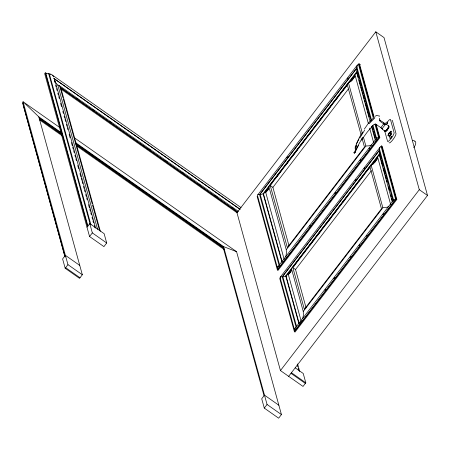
<?xml version="1.0" encoding="UTF-8"?>
<svg xmlns="http://www.w3.org/2000/svg" width="450" height="450" viewBox="0 0 450 450"><rect width="100%" height="100%" fill="white"/><g stroke="black" fill="none" stroke-linecap="round" stroke-linejoin="round"><path stroke-width="0.67" d="M368.359 123.469L355.224 75.791L352.35 80.123L348.441 82.811L268.841 186.519L268.178 189.776L265.719 192.398L284.214 259.554M390.718 204.654L377.854 157.956L374.985 162.287L371.076 164.981L291.471 268.689L290.812 271.946L288.349 274.567L301.213 321.266M22.961 103.343L23.107 104.119M385.712 130.714L386.134 131.214L387.405 129.994L389.093 127.226L389.132 126.574L388.721 126.602M354.42 152.156L353.829 152.584L354.594 153.034L356.586 144.99L355.067 148.404M414.568 141.727L414.737 140.659M382.269 129.184L384.986 131.22L385.56 131.231L388.648 127.187L388.839 125.966L388.294 125.342L388.232 125.64M387.675 122.462L386.826 123.919M388.108 127.727L387.197 129.729L385.689 131.062L387.197 129.729L387.405 129.994M378.686 137.694L376.909 137.829L277.712 267.064L277.796 269.139L378.686 137.694L374.957 124.155L373.567 124.763L367.228 132.131L361.361 140.186M395.685 199.412L393.907 199.547L294.711 328.776L294.795 330.851L395.685 199.412L381.178 146.739L380.301 146.891L280.058 277.493L294.795 330.851M373.281 118.063L358.543 64.569L357.666 64.727L356.754 66.583L371.565 120.218M379.614 147.662L379.384 148.748L393.587 200.16M285.767 256.899L286.403 253.316L286.256 249.744L268.841 186.519M302.766 318.617L303.401 315.034L303.255 311.456L291.471 268.689M379.018 116.758L379.305 115.779M355.084 147.24L359.421 137.317L362.216 132.638M353.953 152.893L354.594 153.034L356.979 147.561L362.61 137.351M354.594 153.034L358.599 145.243M356.501 143.567L358.83 139.303M390.392 133.155L390.994 131.085L388.772 133.369L387.849 135.394L388.277 135.557L389.048 134.921L389.452 136.277L390.746 134.646L390.392 133.155L391.449 133.892M386.612 130.005L388.648 127.187M388.232 135.197A2.79 0.63 -54.9 0 0 388.153 135.534L388.513 135.821A2.79 0.63 -54.9 0 0 388.997 135.489C389.407 138.099 391.939 134.826 390.769 133.284L391.011 132.862A2.79 0.63 -54.9 0 0 391.376 132.092L391.191 131.282A2.79 0.63 -54.9 0 0 390.735 131.574M356.985 65.492L257.423 195.322L277.796 269.139M376.543 138.431L376.909 137.829M393.542 200.143L393.907 199.547M359.741 138.133L364.629 130.151M413.769 147.656C415.063 145.8 416.492 143.55 415.384 141.244M364.343 129.099L368.786 122.698L373.247 118.221M389.222 133.335L389.458 133.003M86.985 227.188L89.764 223.571L104.13 233.662L106.701 242.994L103.922 246.611L89.556 236.52L44.685 73.62L45.27 72.855L46.423 73.665M59.912 127.62L23.085 101.756L38.841 116.871L82.328 274.748L79.549 278.364L65.183 268.273L67.956 264.656L23.085 101.756L22.5 102.521L64.8 256.095M89.556 236.52L92.334 232.903L89.764 223.571M288.658 376.341L427.5 195.458L384.013 37.581L375.801 31.815L236.959 212.698L280.446 370.575L303.024 386.432L305.803 382.815L303.233 373.483L295.189 367.836M286.65 157.944L287.505 156.831M347.4 78.801L348.255 77.687M356.383 67.095L357.238 65.981M358.093 64.867L358.948 63.754L360.382 64.761M279.09 265.461L259.566 194.591L357.064 67.573M260.134 194.169L356.631 68.456L357.03 70.222L356.512 72.051L263.104 193.748L261.782 194.316L260.134 194.169L279.709 265.252M282.139 261.647L263.514 194.034L269.061 186.812M271.192 184.033L272.048 182.919M276.311 177.362L279.298 173.475M280.148 172.361L281.002 171.248M286.121 164.582L288.253 161.803M293.372 155.138L294.227 154.024M295.076 152.91L297.208 150.131M301.05 145.131L303.182 142.352M310.005 133.464L312.137 130.686M317.256 124.014L318.111 122.906M320.243 120.127L321.098 119.014M326.216 112.348L328.348 109.569M329.203 108.456L330.053 107.347M335.171 100.676L337.303 97.897M342.422 91.232L343.277 90.118M344.132 89.01L346.264 86.231M349.245 82.339L356.923 72.337L356.512 72.051L370.108 121.41M362.048 138.296L364.466 147.071L287.331 247.562L270.231 185.484L347.366 84.994L361.119 134.927M265.719 192.398L268.701 188.511M350.533 81.9L355.224 75.791M289.069 246.06L272.903 187.363L348.328 89.089M286.256 249.744L365.856 146.036L368.921 145.811L371.672 144.984M309.6 226.316L310.455 225.203M334.789 193.494L335.644 192.381M359.983 160.672L360.838 159.564M368.949 148.995L369.804 147.881M376.11 124.245L379.822 137.739L278.004 270.388L277.391 269.955L379.209 137.306L375.491 123.812M280.62 277.453L279.765 278.567L294.39 331.673L295.003 332.106L396.821 199.457L382.196 146.351L381.583 145.918L380.728 147.032M355.056 180.472L355.911 179.359M364.039 168.773L364.894 167.659M296.089 327.184L282.201 276.761L379.699 149.737M282.763 276.339L379.26 150.626L379.659 152.387L379.147 154.215L285.739 275.912L284.411 276.48L282.763 276.339L296.707 326.97M299.137 323.37L286.149 276.199L291.69 268.976M293.822 266.197L295.959 263.419M304.059 252.861L304.914 251.752M310.033 245.081L312.165 242.303M313.02 241.194L313.869 240.081M317.711 235.08L321.126 230.636M326.239 223.965L327.094 222.857M327.949 221.743L330.081 218.964M334.344 213.407L336.049 211.185M342.877 202.292L345.009 199.513M353.115 188.955L353.964 187.847M359.083 181.176L361.215 178.397M362.07 177.289L362.925 176.175M368.044 169.509L370.176 166.731M371.025 165.617L379.558 154.502L379.147 154.215L392.327 202.061M292.866 267.654L370.001 167.164L381.465 208.783L304.329 309.274L292.866 267.654L295.532 269.528L306.073 307.794M288.349 274.567L291.757 270.124M372.741 164.621L377.854 157.956M295.532 269.528L371.391 170.702M303.255 311.456L382.854 207.748L385.92 207.523L388.671 206.696M299.7 323.072L300.555 321.964M324.889 290.256L325.744 289.142M333.855 278.572L334.71 277.459M350.083 257.434L350.938 256.32M359.049 245.751L359.904 244.643M366.306 236.295L367.161 235.187M382.961 214.605L383.811 213.491M294.39 331.673L396.208 199.024L381.583 145.918M280.446 370.575L419.287 189.692L375.801 31.815M74.295 137.722L236.559 251.668L281.43 414.568L278.651 418.185L264.285 408.094L267.058 404.477L223.571 246.6L75.555 142.656M387.101 122.332L389.239 119.88L390.426 119.419L394.178 133.014C393.131 136.378 390.741 139.23 388.147 141.564L387.596 141.441L384.632 130.669M87.958 226.153L45.9 73.457L46.373 73.181L48.161 73.867L48.628 73.457L50.349 74.666M386.438 130.067L387.366 128.914M374.951 124.149L376.864 124.526L375.795 124.296L380.897 127.637L383.687 123.913L383.738 122.974L383.338 122.631L385.132 123.502M385.858 122.794L386.539 122.096M277.712 267.064L278.398 266.293M294.711 328.776L295.397 328.011M369.079 123.767L374.889 117.849M386.336 124.448L387.636 122.867L387.641 122.124M391.168 136.868L391.601 136.71L390.257 138.42M375.233 116.229L376.701 115.346L378.461 115.312M388.733 136.058L389.588 135.411L389.284 135.219M391.371 136.524L391.719 136.328L391.759 136.642A1.491 0.337 -54.9 0 1 390.859 138.144L390.06 138.499M384.615 123.514L385.161 123.834L385.104 124.751L382.112 128.672L380.897 127.637M257.788 194.726L259.566 194.591M280.423 276.891L282.201 276.761M412.785 140.535L413.916 140.316M90.18 224.297L48.628 73.457L49.444 74.239L50.687 74.031L52.459 75.15L241.009 207.562M54.608 80.494L55.232 82.103L57.898 85.258L58.551 85.146L59.484 85.736L238.433 211.404M388.654 128.199L388.209 128.233L388.704 126.343M391.933 120.308L392.394 120.493L396.045 133.729L395.618 135.405L394.11 137.998A13.191 2.993 -54.9 0 1 391.702 141.137L389.942 142.808L389.059 142.83M385.757 131.226L386.134 131.214M385.56 131.231L384.986 131.22L384.649 130.596M385.656 124.791L384.733 124.633L380.036 121.303L379.367 118.26M236.559 251.668L223.571 246.6L223.11 247.202L264.032 395.747M223.729 247.444L75.668 143.657M390.769 133.284L391.292 134.415M379.733 120.116L382.95 122.13M385.644 123.862L387.714 125.286M379.209 137.306L379.822 137.739M419.287 189.692L427.5 195.458M396.208 199.024L396.821 199.457M270.231 185.484L272.903 187.363M263.514 194.034L263.104 193.748L281.914 262.035M257.743 196.836L257.13 196.403L277.391 269.955M240.086 209.216L53.724 78.339L239.968 209.362M76.286 98.168L78.008 99.383M92.953 109.873L94.674 111.082M109.614 121.573L111.341 122.788M148.691 149.018L150.412 150.227M165.358 160.718L167.079 161.927M182.019 172.423L183.746 173.632M198.686 184.123L200.407 185.333M215.347 195.829L217.074 197.038M232.014 207.529L233.736 208.744M237.634 212.057L60.148 87.413L59.484 85.736M62.944 97.56L60.148 87.413L237.6 212.226M61.009 89.139L237.139 212.822M286.149 276.199L285.739 275.912L298.912 323.758M38.841 116.871L61.211 132.587M39.352 117.962L61.178 133.29M76.686 144.18L100.811 161.123M101.959 161.927L189.844 223.644M190.991 224.449L206.499 235.344M207.647 236.149L223.155 247.039M38.953 117.872L61.329 133.588M40.134 119.109L49.916 125.972M51.064 126.782L60.846 133.65M76.376 144.557L83.278 149.4M84.426 150.21L99.956 161.117M101.109 161.927L105.711 165.156M106.858 165.966L122.389 176.873M123.542 177.677L151.149 197.066M152.303 197.876L167.833 208.783M168.981 209.588L184.511 220.494M185.664 221.304L201.189 232.211M202.343 233.016L206.944 236.25M208.097 237.054L223.627 247.961M39.262 118.721L61.644 134.438M75.994 144.512L224.061 248.496M39.414 119.801L62.409 135.951M76.781 146.042L224.516 249.789M92.334 232.903L106.701 242.994M291.431 372.724L305.803 382.815M290.97 373.326L305.342 383.417M79.757 265.421L65.385 255.33L62.612 258.947L65.183 268.273M278.859 405.236L264.488 395.151L261.714 398.767L264.285 408.094M67.956 264.656L82.328 274.748M267.058 404.477L281.43 414.568M65.644 267.671L80.01 277.762M381.684 128.329L382.511 129.043M45.9 73.457L45.27 72.855L87.57 226.423M52.459 75.15L53.713 76.933M23.4 104.569L23.698 105.086M379.929 120.049L380.093 120.538M359.567 64.187L374.248 117.495M358.948 63.754L373.635 117.062M373.056 125.617L376.774 139.118M356.631 68.456L370.986 120.583M372.291 125.319L376.206 139.539M379.26 150.626L393.204 201.251M356.923 72.337L358.414 77.749M359.162 80.449L360.652 85.86M361.024 87.216L361.952 90.596M362.329 91.946L362.886 93.977M363.257 95.327L364.191 98.707M364.562 100.058L365.119 102.088M365.49 103.444L367.358 110.205M367.729 111.555L369.219 116.966M372.195 127.783L372.757 129.814M373.129 131.164L373.686 133.194M374.062 134.544L374.991 137.925M379.744 155.177L380.858 159.221M381.229 160.571L382.714 165.96M383.456 168.654L384.941 174.049M385.312 175.393L386.241 178.763M386.612 180.112L387.169 182.132M388.468 186.851L389.396 190.221M390.696 194.934L391.252 196.959M391.624 198.304L392.181 200.329M371.413 126.141L375.328 140.344M369.652 128.171L373.719 142.948M348.441 82.811L362.34 133.256M363.448 137.289L365.856 146.036M371.076 164.981L382.854 207.748M297.585 363.949L299.739 371.599M297.219 364.793L297.782 366.817M298.153 368.173L298.71 370.198M60.896 88.133L100.328 231.278M63.315 98.91L92.188 203.737M92.559 205.093L99.641 230.788M57.898 85.258L97.588 229.348M54.596 79.183L95.619 228.116M54.281 80.364L54.838 82.395M55.581 85.095L56.137 87.12M56.509 88.47L57.071 90.495M57.814 93.195L58.371 95.22M58.742 96.57L59.299 98.595M60.604 103.326L61.532 106.701M62.837 111.426L63.394 113.451M64.136 116.151L64.693 118.176M65.064 119.531L65.627 121.556M66.369 124.256L66.926 126.281M67.297 127.631L67.854 129.656M69.159 134.381L70.087 137.762M71.392 142.487L72.321 145.862M72.692 147.212L73.249 149.237M73.62 150.587L74.183 152.612M74.925 155.312L75.482 157.343M75.853 158.692L76.41 160.718M77.715 165.442L78.643 168.817M79.942 173.542L80.876 176.923M81.248 178.273L81.804 180.298M82.176 181.648L82.733 183.673M83.481 186.373L84.038 188.398M84.409 189.748L84.966 191.773M85.708 194.479L86.271 196.504M86.642 197.854L87.199 199.879M88.498 204.604L89.432 207.979M89.803 209.329L90.36 211.354M90.731 212.709L91.288 214.734M92.036 217.434L92.593 219.459M92.964 220.809L93.521 222.834M94.264 225.534L94.826 227.559M49.444 74.239L90.922 224.82M35.224 147.037L35.781 149.068M37.457 155.149L38.014 157.174M46.018 186.227L46.575 188.252M54.574 217.305L55.136 219.336M23.541 106.144L65.087 256.984M355.027 152.089L355.095 152.674M389.666 137.413L389.728 138.032M388.412 134.736A2.79 0.63 -54.9 0 1 388.536 134.483M388.839 133.926A2.79 0.63 -54.9 0 1 389.025 133.633M390.144 132.148A2.79 0.63 -54.9 0 1 390.353 131.929M389.728 132.604L389.481 133.763A1.772 0.399 -54.9 0 1 389.295 133.172L389.008 133.161L389.694 132.272L389.728 132.604"/></g></svg>
